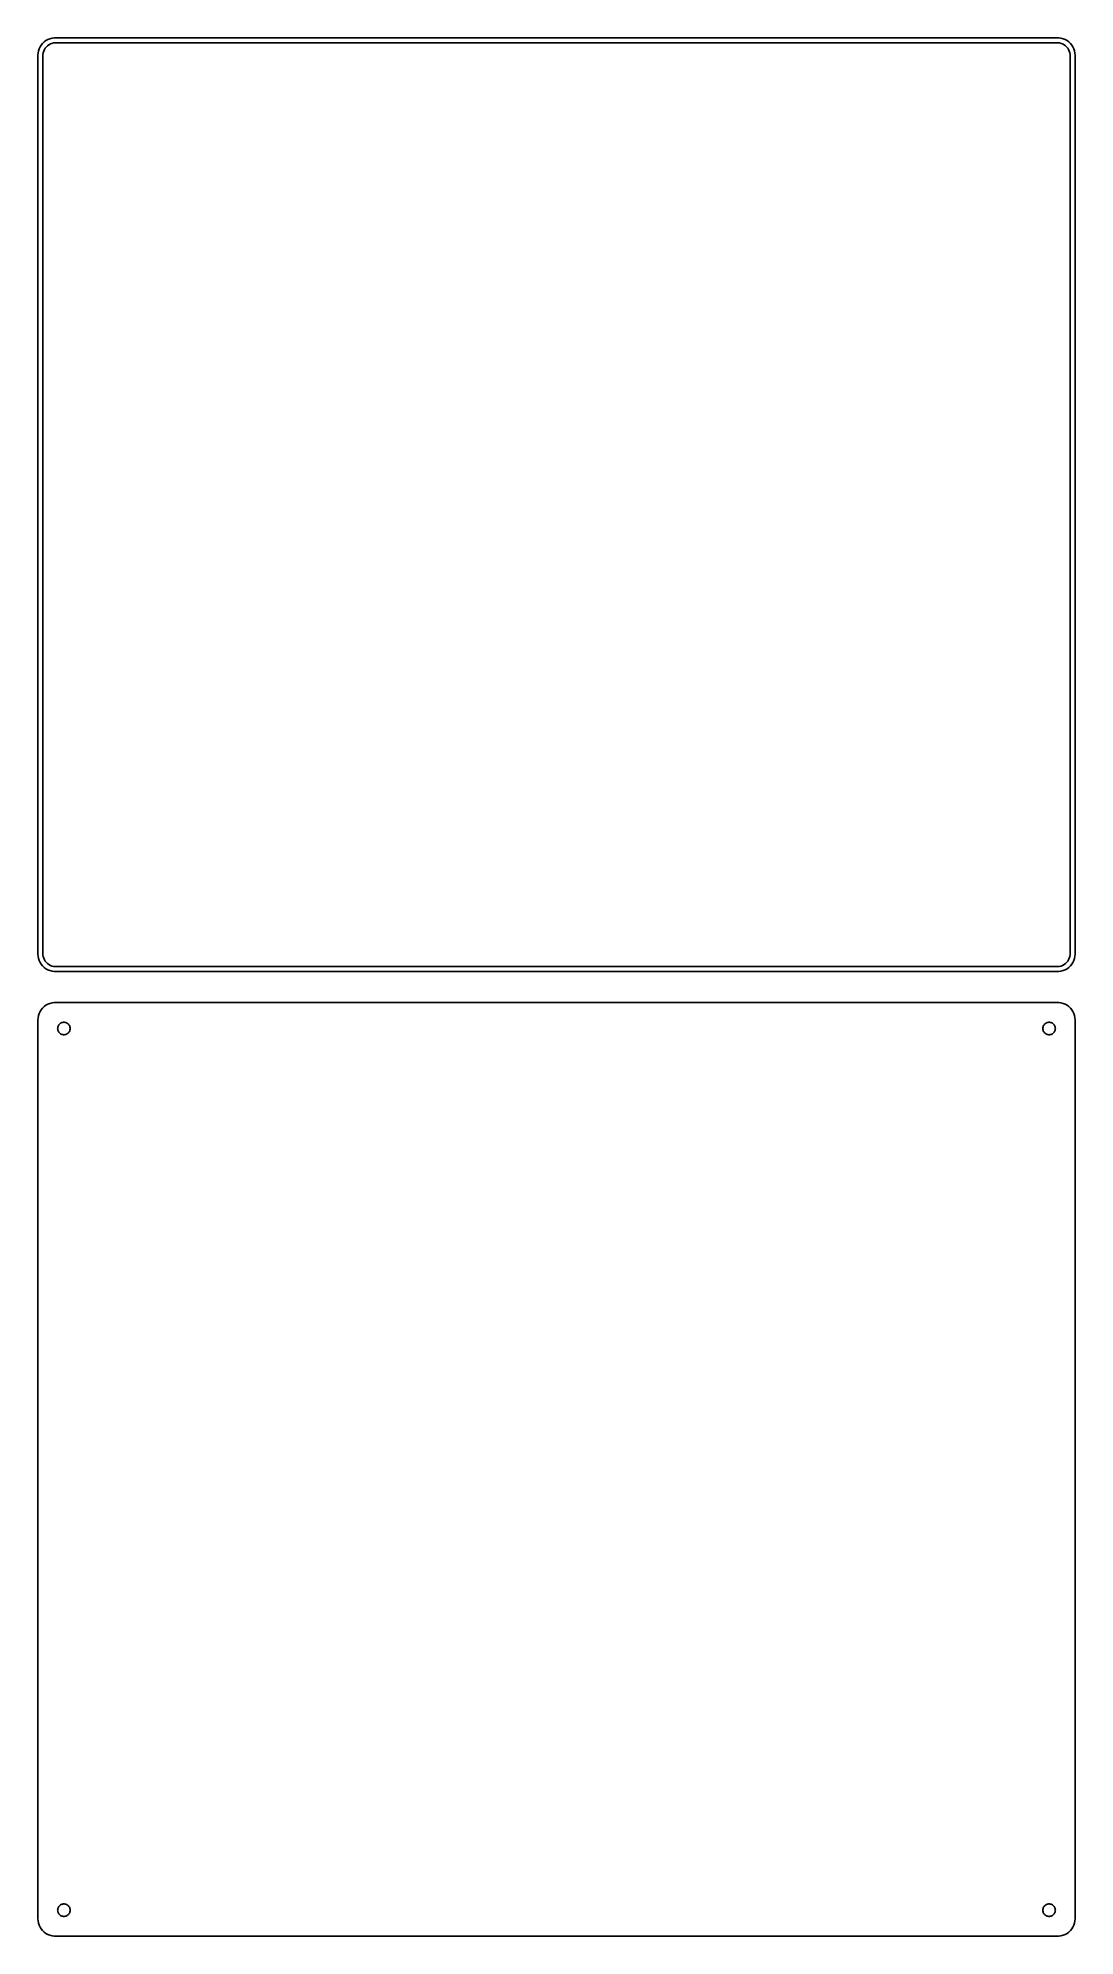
# Model space of a CAD drawing. Header units: metres. Extents: x -150 to 150, y 144 to 693.
import ezdxf

# ---------------------------------------------------------------- set-up
doc = ezdxf.new("R2010")
doc.units = ezdxf.units.M

msp = doc.modelspace()

# ---------------------------------------------------------------- linework, layer by layer
for p, q in [((-148.187, 691.853), (-148.645, 691.423)), ((-147.679, 692.222), (-148.187, 691.853)), ((-147.129, 692.524), (-147.679, 692.222)), ((-146.545, 692.755), (-147.129, 692.524)), ((-145.937, 692.911), (-146.545, 692.755)), ((-145.314, 692.99), (-145.937, 692.911)), ((145.314, 692.99), (-145.314, 692.99)), ((145.937, 692.911), (145.314, 692.99)), ((146.545, 692.755), (145.937, 692.911)), ((147.129, 692.524), (146.545, 692.755)), ((147.679, 692.222), (147.129, 692.524)), ((148.187, 691.853), (147.679, 692.222)), ((148.645, 691.423), (148.187, 691.853)), ((-149.961, 688.627), (-150, 688)), ((-150, 688), (-150, 428)), ((-149.843, 689.243), (-149.961, 688.627)), ((-149.649, 689.841), (-149.843, 689.243)), ((-149.382, 690.409), (-149.649, 689.841)), ((-149.045, 690.939), (-149.382, 690.409)), ((-148.645, 691.423), (-149.045, 690.939)), ((-148.619, 687.75), (-148.589, 688.235)), ((-148.619, 428.25), (-148.619, 687.75)), ((-148.589, 688.235), (-148.498, 688.712)), ((-148.498, 688.712), (-148.348, 689.174)), ((-148.348, 689.174), (-148.141, 689.614)), ((-148.141, 689.614), (-147.88, 690.024)), ((-147.88, 690.024), (-147.571, 690.399)), ((-147.571, 690.399), (-147.216, 690.731)), ((-147.216, 690.731), (-146.823, 691.017)), ((-146.823, 691.017), (-146.398, 691.251)), ((-146.398, 691.251), (-145.946, 691.43)), ((-145.946, 691.43), (-145.475, 691.551)), ((-145.475, 691.551), (-144.993, 691.612)), ((-144.993, 691.612), (144.993, 691.612)), ((144.993, 691.612), (145.475, 691.551)), ((145.475, 691.551), (145.946, 691.43)), ((145.946, 691.43), (146.398, 691.251)), ((146.398, 691.251), (146.823, 691.017)), ((146.823, 691.017), (147.216, 690.731)), ((147.216, 690.731), (147.571, 690.399)), ((147.571, 690.399), (147.88, 690.024)), ((147.88, 690.024), (148.141, 689.614)), ((148.141, 689.614), (148.348, 689.174)), ((148.348, 689.174), (148.498, 688.712)), ((148.498, 688.712), (148.589, 688.235)), ((148.589, 688.235), (148.619, 687.75)), ((148.619, 687.75), (148.619, 428.25)), ((149.045, 690.939), (148.645, 691.423)), ((149.382, 690.409), (149.045, 690.939)), ((149.649, 689.841), (149.382, 690.409)), ((149.843, 689.243), (149.649, 689.841)), ((149.961, 688.627), (149.843, 689.243)), ((150, 688), (149.961, 688.627)), ((150, 428), (150, 688)), ((-148.589, 427.765), (-148.619, 428.25)), ((148.619, 428.25), (148.589, 427.765)), ((-150, 428), (-149.961, 427.373)), ((-149.961, 427.373), (-149.843, 426.757)), ((-149.843, 426.757), (-149.649, 426.159)), ((-149.649, 426.159), (-149.382, 425.591)), ((-149.382, 425.591), (-149.045, 425.061)), ((-149.045, 425.061), (-148.645, 424.577)), ((-148.645, 424.577), (-148.187, 424.147)), ((-148.498, 427.288), (-148.589, 427.765)), ((-148.348, 426.826), (-148.498, 427.288)), ((-148.141, 426.386), (-148.348, 426.826)), ((-148.187, 424.147), (-147.679, 423.778)), ((-147.88, 425.976), (-148.141, 426.386)), ((-147.571, 425.601), (-147.88, 425.976)), ((-147.679, 423.778), (-147.129, 423.476)), ((-147.216, 425.269), (-147.571, 425.601)), ((-146.823, 424.983), (-147.216, 425.269)), ((-147.129, 423.476), (-146.545, 423.245)), ((-146.398, 424.749), (-146.823, 424.983)), ((-146.545, 423.245), (-145.937, 423.089)), ((-145.946, 424.57), (-146.398, 424.749)), ((-145.475, 424.449), (-145.946, 424.57)), ((-145.937, 423.089), (-145.314, 423.01)), ((-144.993, 424.388), (-145.475, 424.449)), ((-145.314, 423.01), (145.314, 423.01)), ((144.993, 424.388), (-144.993, 424.388)), ((145.475, 424.449), (144.993, 424.388)), ((145.314, 423.01), (145.937, 423.089)), ((145.946, 424.57), (145.475, 424.449)), ((145.937, 423.089), (146.545, 423.245)), ((146.398, 424.749), (145.946, 424.57)), ((146.823, 424.983), (146.398, 424.749)), ((146.545, 423.245), (147.129, 423.476)), ((147.216, 425.269), (146.823, 424.983)), ((147.129, 423.476), (147.679, 423.778)), ((147.571, 425.601), (147.216, 425.269)), ((147.88, 425.976), (147.571, 425.601)), ((147.679, 423.778), (148.187, 424.147)), ((148.141, 426.386), (147.88, 425.976)), ((148.348, 426.826), (148.141, 426.386)), ((148.187, 424.147), (148.645, 424.577)), ((148.498, 427.288), (148.348, 426.826)), ((148.589, 427.765), (148.498, 427.288)), ((148.645, 424.577), (149.045, 425.061)), ((149.045, 425.061), (149.382, 425.591)), ((149.382, 425.591), (149.649, 426.159)), ((149.649, 426.159), (149.843, 426.757)), ((149.843, 426.757), (149.961, 427.373)), ((149.961, 427.373), (150, 428)), ((-149.045, 411.939), (-149.382, 411.409)), ((-148.645, 412.423), (-149.045, 411.939)), ((-148.187, 412.853), (-148.645, 412.423)), ((-147.679, 413.222), (-148.187, 412.853)), ((-147.129, 413.524), (-147.679, 413.222)), ((-146.545, 413.755), (-147.129, 413.524)), ((-145.937, 413.911), (-146.545, 413.755)), ((-145.314, 413.99), (-145.937, 413.911)), ((145.314, 413.99), (-145.314, 413.99)), ((145.937, 413.911), (145.314, 413.99)), ((146.545, 413.755), (145.937, 413.911)), ((147.129, 413.524), (146.545, 413.755)), ((147.679, 413.222), (147.129, 413.524)), ((148.187, 412.853), (147.679, 413.222)), ((148.645, 412.423), (148.187, 412.853)), ((149.045, 411.939), (148.645, 412.423)), ((149.382, 411.409), (149.045, 411.939)), ((-149.961, 409.627), (-150, 409)), ((-150, 409), (-150, 149)), ((-149.843, 410.243), (-149.961, 409.627)), ((-149.649, 410.841), (-149.843, 410.243)), ((-149.382, 411.409), (-149.649, 410.841)), ((-144.3, 406.5), (-144.286, 406.726)), ((-144.286, 406.274), (-144.3, 406.5)), ((-144.286, 406.726), (-144.243, 406.948)), ((-144.243, 406.052), (-144.286, 406.274)), ((-144.243, 406.948), (-144.174, 407.163)), ((-144.174, 407.163), (-144.077, 407.367)), ((-144.077, 407.367), (-143.956, 407.558)), ((-143.956, 407.558), (-143.812, 407.732)), ((-143.812, 407.732), (-143.647, 407.887)), ((-143.647, 407.887), (-143.464, 408.02)), ((-143.464, 408.02), (-143.266, 408.129)), ((-143.266, 408.129), (-143.056, 408.212)), ((-143.056, 408.212), (-142.837, 408.268)), ((-142.837, 408.268), (-142.613, 408.296)), ((-142.613, 408.296), (-142.387, 408.296)), ((-142.387, 408.296), (-142.163, 408.268)), ((-142.163, 408.268), (-141.944, 408.212)), ((-141.944, 408.212), (-141.734, 408.129)), ((-141.734, 408.129), (-141.536, 408.02)), ((-141.536, 408.02), (-141.353, 407.887)), ((-141.353, 407.887), (-141.188, 407.732)), ((-141.188, 407.732), (-141.044, 407.558)), ((-141.044, 407.558), (-140.923, 407.367)), ((-140.923, 407.367), (-140.826, 407.163)), ((-140.826, 407.163), (-140.757, 406.948)), ((-140.757, 406.948), (-140.714, 406.726)), ((-140.714, 406.274), (-140.757, 406.052)), ((-140.714, 406.726), (-140.7, 406.5)), ((-140.7, 406.5), (-140.714, 406.274)), ((140.7, 406.5), (140.714, 406.726)), ((140.714, 406.274), (140.7, 406.5)), ((140.714, 406.726), (140.757, 406.948)), ((140.757, 406.052), (140.714, 406.274)), ((140.757, 406.948), (140.826, 407.163)), ((140.826, 407.163), (140.923, 407.367)), ((140.923, 407.367), (141.044, 407.558)), ((141.044, 407.558), (141.188, 407.732)), ((141.188, 407.732), (141.353, 407.887)), ((141.353, 407.887), (141.536, 408.02)), ((141.536, 408.02), (141.734, 408.129)), ((141.734, 408.129), (141.944, 408.212)), ((141.944, 408.212), (142.163, 408.268)), ((142.163, 408.268), (142.387, 408.296)), ((142.387, 408.296), (142.613, 408.296)), ((142.613, 408.296), (142.837, 408.268)), ((142.837, 408.268), (143.056, 408.212)), ((143.056, 408.212), (143.266, 408.129)), ((143.266, 408.129), (143.464, 408.02)), ((143.464, 408.02), (143.647, 407.887)), ((143.647, 407.887), (143.812, 407.732)), ((143.812, 407.732), (143.956, 407.558)), ((143.956, 407.558), (144.077, 407.367)), ((144.077, 407.367), (144.174, 407.163)), ((144.174, 407.163), (144.243, 406.948)), ((144.243, 406.948), (144.286, 406.726)), ((144.286, 406.274), (144.243, 406.052)), ((144.286, 406.726), (144.3, 406.5)), ((144.3, 406.5), (144.286, 406.274)), ((149.649, 410.841), (149.382, 411.409)), ((149.843, 410.243), (149.649, 410.841)), ((149.961, 409.627), (149.843, 410.243)), ((150, 409), (149.961, 409.627)), ((150, 149), (150, 409)), ((-144.174, 405.837), (-144.243, 406.052)), ((-144.077, 405.633), (-144.174, 405.837)), ((-143.956, 405.442), (-144.077, 405.633)), ((-143.812, 405.268), (-143.956, 405.442)), ((-143.647, 405.113), (-143.812, 405.268)), ((-143.464, 404.98), (-143.647, 405.113)), ((-143.266, 404.871), (-143.464, 404.98)), ((-143.056, 404.788), (-143.266, 404.871)), ((-142.837, 404.732), (-143.056, 404.788)), ((-142.613, 404.704), (-142.837, 404.732)), ((-142.387, 404.704), (-142.613, 404.704)), ((-142.163, 404.732), (-142.387, 404.704)), ((-141.944, 404.788), (-142.163, 404.732)), ((-141.734, 404.871), (-141.944, 404.788)), ((-141.536, 404.98), (-141.734, 404.871)), ((-141.353, 405.113), (-141.536, 404.98)), ((-141.188, 405.268), (-141.353, 405.113)), ((-141.044, 405.442), (-141.188, 405.268)), ((-140.923, 405.633), (-141.044, 405.442)), ((-140.826, 405.837), (-140.923, 405.633)), ((-140.757, 406.052), (-140.826, 405.837)), ((140.826, 405.837), (140.757, 406.052)), ((140.923, 405.633), (140.826, 405.837)), ((141.044, 405.442), (140.923, 405.633)), ((141.188, 405.268), (141.044, 405.442)), ((141.353, 405.113), (141.188, 405.268)), ((141.536, 404.98), (141.353, 405.113)), ((141.734, 404.871), (141.536, 404.98)), ((141.944, 404.788), (141.734, 404.871)), ((142.163, 404.732), (141.944, 404.788)), ((142.387, 404.704), (142.163, 404.732)), ((142.613, 404.704), (142.387, 404.704)), ((142.837, 404.732), (142.613, 404.704)), ((143.056, 404.788), (142.837, 404.732)), ((143.266, 404.871), (143.056, 404.788)), ((143.464, 404.98), (143.266, 404.871)), ((143.647, 405.113), (143.464, 404.98)), ((143.812, 405.268), (143.647, 405.113)), ((143.956, 405.442), (143.812, 405.268)), ((144.077, 405.633), (143.956, 405.442)), ((144.174, 405.837), (144.077, 405.633)), ((144.243, 406.052), (144.174, 405.837)), ((-150, 149), (-149.961, 148.373)), ((-149.961, 148.373), (-149.843, 147.757)), ((-144.3, 151.5), (-144.286, 151.726)), ((-144.286, 151.274), (-144.3, 151.5)), ((-144.286, 151.726), (-144.243, 151.948)), ((-144.243, 151.052), (-144.286, 151.274)), ((-144.243, 151.948), (-144.174, 152.163)), ((-144.174, 150.837), (-144.243, 151.052)), ((-144.174, 152.163), (-144.077, 152.367)), ((-144.077, 150.633), (-144.174, 150.837)), ((-144.077, 152.367), (-143.956, 152.558)), ((-143.956, 150.442), (-144.077, 150.633)), ((-143.956, 152.558), (-143.812, 152.732)), ((-143.812, 150.268), (-143.956, 150.442)), ((-143.812, 152.732), (-143.647, 152.887)), ((-143.647, 150.113), (-143.812, 150.268)), ((-143.647, 152.887), (-143.464, 153.02)), ((-143.464, 149.98), (-143.647, 150.113)), ((-143.464, 153.02), (-143.266, 153.129)), ((-143.266, 149.871), (-143.464, 149.98)), ((-143.266, 153.129), (-143.056, 153.212)), ((-143.056, 149.788), (-143.266, 149.871)), ((-143.056, 153.212), (-142.837, 153.268)), ((-142.837, 149.732), (-143.056, 149.788)), ((-142.837, 153.268), (-142.613, 153.296)), ((-142.613, 149.704), (-142.837, 149.732)), ((-142.613, 153.296), (-142.387, 153.296)), ((-142.387, 149.704), (-142.613, 149.704)), ((-142.387, 153.296), (-142.163, 153.268)), ((-142.163, 149.732), (-142.387, 149.704)), ((-142.163, 153.268), (-141.944, 153.212)), ((-141.944, 149.788), (-142.163, 149.732)), ((-141.944, 153.212), (-141.734, 153.129)), ((-141.734, 149.871), (-141.944, 149.788)), ((-141.734, 153.129), (-141.536, 153.02)), ((-141.536, 149.98), (-141.734, 149.871)), ((-141.536, 153.02), (-141.353, 152.887)), ((-141.353, 150.113), (-141.536, 149.98)), ((-141.353, 152.887), (-141.188, 152.732)), ((-141.188, 150.268), (-141.353, 150.113)), ((-141.188, 152.732), (-141.044, 152.558)), ((-141.044, 150.442), (-141.188, 150.268)), ((-141.044, 152.558), (-140.923, 152.367)), ((-140.923, 150.633), (-141.044, 150.442)), ((-140.923, 152.367), (-140.826, 152.163)), ((-140.826, 150.837), (-140.923, 150.633)), ((-140.826, 152.163), (-140.757, 151.948)), ((-140.757, 151.052), (-140.826, 150.837)), ((-140.757, 151.948), (-140.714, 151.726)), ((-140.714, 151.274), (-140.757, 151.052)), ((-140.714, 151.726), (-140.7, 151.5)), ((-140.7, 151.5), (-140.714, 151.274)), ((140.7, 151.5), (140.714, 151.726)), ((140.714, 151.274), (140.7, 151.5)), ((140.714, 151.726), (140.757, 151.948)), ((140.757, 151.052), (140.714, 151.274)), ((140.757, 151.948), (140.826, 152.163)), ((140.826, 150.837), (140.757, 151.052)), ((140.826, 152.163), (140.923, 152.367)), ((140.923, 150.633), (140.826, 150.837)), ((140.923, 152.367), (141.044, 152.558)), ((141.044, 150.442), (140.923, 150.633)), ((141.044, 152.558), (141.188, 152.732)), ((141.188, 150.268), (141.044, 150.442)), ((141.188, 152.732), (141.353, 152.887)), ((141.353, 150.113), (141.188, 150.268)), ((141.353, 152.887), (141.536, 153.02)), ((141.536, 149.98), (141.353, 150.113)), ((141.536, 153.02), (141.734, 153.129)), ((141.734, 149.871), (141.536, 149.98)), ((141.734, 153.129), (141.944, 153.212)), ((141.944, 149.788), (141.734, 149.871)), ((141.944, 153.212), (142.163, 153.268)), ((142.163, 149.732), (141.944, 149.788)), ((142.163, 153.268), (142.387, 153.296)), ((142.387, 149.704), (142.163, 149.732)), ((142.387, 153.296), (142.613, 153.296)), ((142.613, 149.704), (142.387, 149.704)), ((142.613, 153.296), (142.837, 153.268)), ((142.837, 149.732), (142.613, 149.704)), ((142.837, 153.268), (143.056, 153.212)), ((143.056, 149.788), (142.837, 149.732)), ((143.056, 153.212), (143.266, 153.129)), ((143.266, 149.871), (143.056, 149.788)), ((143.266, 153.129), (143.464, 153.02)), ((143.464, 149.98), (143.266, 149.871)), ((143.464, 153.02), (143.647, 152.887)), ((143.647, 150.113), (143.464, 149.98)), ((143.647, 152.887), (143.812, 152.732)), ((143.812, 150.268), (143.647, 150.113)), ((143.812, 152.732), (143.956, 152.558)), ((143.956, 150.442), (143.812, 150.268)), ((143.956, 152.558), (144.077, 152.367)), ((144.077, 150.633), (143.956, 150.442)), ((144.077, 152.367), (144.174, 152.163)), ((144.174, 150.837), (144.077, 150.633)), ((144.174, 152.163), (144.243, 151.948)), ((144.243, 151.052), (144.174, 150.837)), ((144.243, 151.948), (144.286, 151.726)), ((144.286, 151.274), (144.243, 151.052)), ((144.286, 151.726), (144.3, 151.5)), ((144.3, 151.5), (144.286, 151.274)), ((149.843, 147.757), (149.961, 148.373)), ((149.961, 148.373), (150, 149)), ((-149.843, 147.757), (-149.649, 147.159)), ((-149.649, 147.159), (-149.382, 146.591)), ((-149.382, 146.591), (-149.045, 146.061)), ((-149.045, 146.061), (-148.645, 145.577)), ((-148.645, 145.577), (-148.187, 145.147)), ((-148.187, 145.147), (-147.679, 144.778)), ((-147.679, 144.778), (-147.129, 144.476)), ((-147.129, 144.476), (-146.545, 144.245)), ((-146.545, 144.245), (-145.937, 144.089)), ((-145.937, 144.089), (-145.314, 144.01)), ((-145.314, 144.01), (145.314, 144.01)), ((145.314, 144.01), (145.937, 144.089)), ((145.937, 144.089), (146.545, 144.245)), ((146.545, 144.245), (147.129, 144.476)), ((147.129, 144.476), (147.679, 144.778)), ((147.679, 144.778), (148.187, 145.147)), ((148.187, 145.147), (148.645, 145.577)), ((148.645, 145.577), (149.045, 146.061)), ((149.045, 146.061), (149.382, 146.591)), ((149.382, 146.591), (149.649, 147.159)), ((149.649, 147.159), (149.843, 147.757))]:
    msp.add_line(p, q)

doc.saveas('drawing.dxf')
